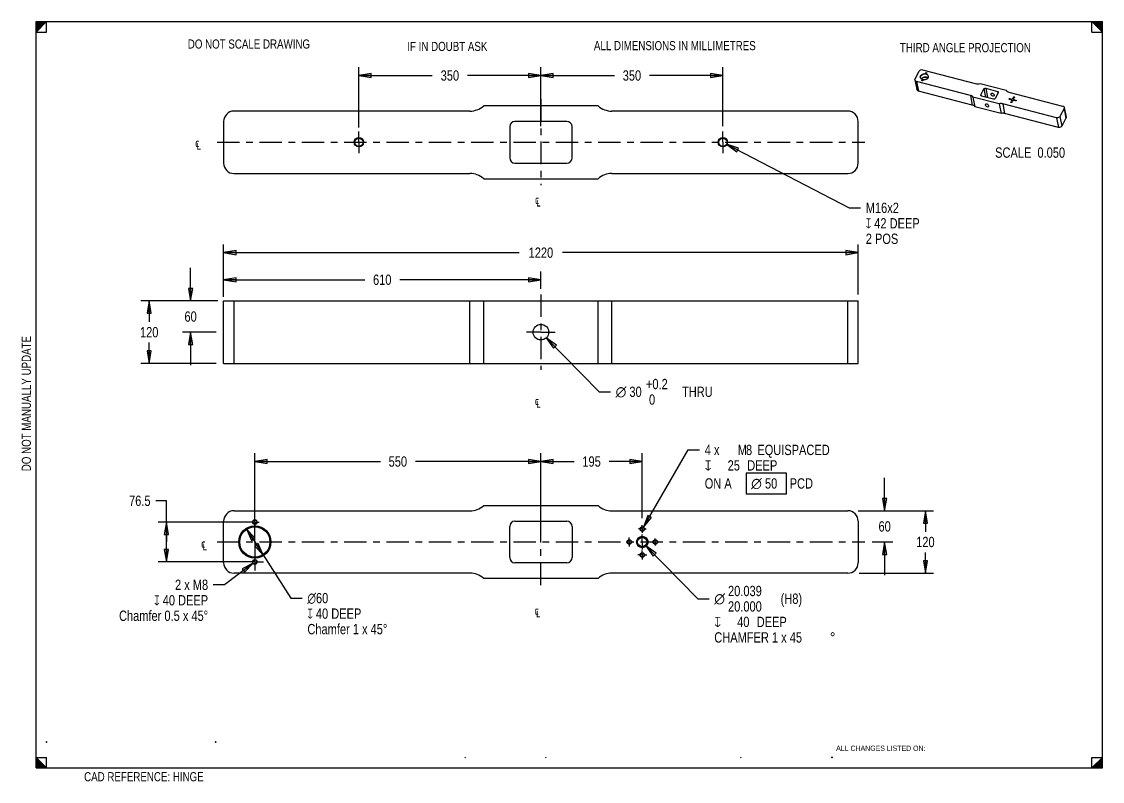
# Model space of a CAD drawing. Header units: inches. Extents: x 0.1 to 16.4, y 0.1 to 11.6.
import ezdxf

# ---------------------------------------------------------------- set-up
doc = ezdxf.new("R2010")
doc.units = ezdxf.units.IN
doc.header["$LTSCALE"] = 0.909449
doc.header["$MEASUREMENT"] = 0
doc.linetypes.add('CENTER', pattern=[0.6, 0.375, -0.075, 0.075, -0.075])
doc.layers.get('0').update_dxf_attribs({"linetype": 'CONTINUOUS'})
doc.layers.add('02___PRT_ALL_AXES', color=7, linetype='CONTINUOUS')
doc.styles.get("Standard").update_dxf_attribs({"font": 'txt', "width": 0.8})
doc.styles.add('TEXTSTYLE_1', font='gdt', dxfattribs={"width": 0.8})
doc.dimstyles.new('DIMSTYLE_1', dxfattribs={"dimtxt": 0.15625, "dimasz": 0.1875, "dimexe": 0.125, "dimexo": 0.0625, "dimgap": 0.078125, "dimtad": 0, "dimtih": 1, "dimtoh": 1, "dimlfac": 5, "dimzin": 4, "dimdsep": 46, "dimtxsty": 'STANDARD', "dimblk": 'CLOSED', "dimblk1": 'CLOSED', "dimblk2": 'CLOSED', "dimcen": 0.09, "dimadec": 0, "dimazin": 0, "dimtp": 0.01, "dimtm": 0.01, "dimtfac": 1, "dimtofl": 0, "dimtmove": 0, "dimatfit": 3, "dimldrblk": 'CLOSED', "dimfxl": 1, "dimtolj": 1, "dimtzin": 4, "dimarcsym": 0})
doc.dimstyles.new('DIMSTYLE_2', dxfattribs={"dimtxt": 0.15625, "dimasz": 0.1875, "dimexe": 0.125, "dimexo": 0.0625, "dimgap": 0.09, "dimtad": 0, "dimtih": 1, "dimtoh": 1, "dimlfac": 5, "dimzin": 4, "dimdsep": 46, "dimtxsty": 'STANDARD', "dimblk": 'CLOSED', "dimblk1": 'CLOSED', "dimblk2": 'CLOSED', "dimcen": 0.09, "dimadec": 0, "dimazin": 0, "dimtol": 1, "dimtp": 0.2, "dimtfac": 1, "dimtofl": 0, "dimtmove": 0, "dimatfit": 2, "dimldrblk": 'CLOSED', "dimfxl": 1, "dimtolj": 1, "dimtzin": 4, "dimarcsym": 0})
doc.dimstyles.new('DIMSTYLE_3', dxfattribs={"dimtxt": 0.15625, "dimasz": 0.1875, "dimexe": 0.125, "dimexo": 0.0625, "dimgap": 0.09, "dimtad": 0, "dimtih": 1, "dimtoh": 1, "dimlfac": 5, "dimzin": 4, "dimdsep": 46, "dimtxsty": 'STANDARD', "dimblk": 'CLOSED', "dimblk1": 'CLOSED', "dimblk2": 'CLOSED', "dimcen": 0.09, "dimadec": 0, "dimazin": 0, "dimtp": 0.01, "dimtm": 0.01, "dimtfac": 1, "dimtmove": 0, "dimatfit": 2, "dimldrblk": 'CLOSED', "dimfxl": 1, "dimtolj": 1, "dimtzin": 4, "dimarcsym": 0})
doc.dimstyles.new('DIMSTYLE_4', dxfattribs={"dimtxt": 0.15625, "dimasz": 0.1875, "dimexe": 0.125, "dimexo": 0.0625, "dimgap": 0.09, "dimtad": 0, "dimtih": 1, "dimtoh": 1, "dimlfac": 5, "dimzin": 4, "dimdsep": 46, "dimtxsty": 'STANDARD', "dimblk": 'CLOSED', "dimblk1": 'CLOSED', "dimblk2": 'CLOSED', "dimcen": 0.09, "dimadec": 0, "dimazin": 0, "dimlim": 1, "dimtp": 0.0195, "dimtm": 0.0195, "dimtfac": 1, "dimtofl": 0, "dimtmove": 0, "dimatfit": 2, "dimldrblk": 'CLOSED', "dimfxl": 1, "dimtolj": 1, "dimtzin": 4, "dimarcsym": 0})
doc.dimstyles.new('DIMSTYLE_5', dxfattribs={"dimtxt": 0.15625, "dimasz": 0.1875, "dimexe": 0.125, "dimexo": 0.0625, "dimgap": 0.09, "dimtad": 0, "dimtih": 1, "dimtoh": 1, "dimlfac": 5, "dimzin": 4, "dimdsep": 46, "dimtxsty": 'STANDARD', "dimblk": 'CLOSED', "dimblk1": 'CLOSED', "dimblk2": 'CLOSED', "dimcen": 0.09, "dimadec": 0, "dimazin": 0, "dimtp": 0.01, "dimtm": 0.01, "dimtfac": 1, "dimtofl": 0, "dimtmove": 0, "dimatfit": 2, "dimldrblk": 'CLOSED', "dimfxl": 1, "dimtolj": 1, "dimtzin": 4, "dimarcsym": 0})

# ---------------------------------------------------------------- blocks, each defined once
blk = doc.blocks.new('_CLOSED')
at = {"color": 0, "linetype": 'BYBLOCK'}
for p, q in [((0, 0), (-1, 0.167)), ((-1, 0.167), (-1, -0.167)), ((-1, -0.167), (0, 0)), ((-1, 0), (0, 0))]:
    blk.add_line(p, q, dxfattribs=at)
blk = doc.blocks.new('*D0')
at = {"color": 2, "linetype": 'CONTINUOUS'}
for p, q in [((3.025, 7.346), (1.862, 7.346)), ((1.987, 7.346), (1.987, 7.029)), ((1.987, 6.401), (1.987, 6.717)), ((3.002, 6.401), (1.862, 6.401))]:
    blk.add_line(p, q, dxfattribs=at)
at = {"color": 2, "linetype": 'CONTINUOUS', "xscale": 0.1875, "yscale": 0.1875, "zscale": 0.1875}
for p, rotation in [((1.987, 7.346), 90), ((1.987, 6.401), 270)]:
    blk.add_blockref('_CLOSED', p, dxfattribs=dict(at, rotation=rotation))
at = {"color": 2, "linetype": 'CONTINUOUS', "insert": (1.987, 6.951), "char_height": 0.1562, "width": 0.375, "attachment_point": 2, "line_spacing_factor": 0.9}
blk.add_mtext('120', dxfattribs=at)
blk = doc.blocks.new('*D1')
at = {"color": 2, "linetype": 'CONTINUOUS'}
for p, q in [((12.72, 4.169), (13.863, 4.169)), ((13.738, 4.169), (13.738, 3.853)), ((13.738, 3.224), (13.738, 3.54)), ((12.734, 3.224), (13.863, 3.224))]:
    blk.add_line(p, q, dxfattribs=at)
at = {"color": 2, "linetype": 'CONTINUOUS', "xscale": 0.1875, "yscale": 0.1875, "zscale": 0.1875}
for p, rotation in [((13.738, 4.169), 90), ((13.738, 3.224), 270)]:
    blk.add_blockref('_CLOSED', p, dxfattribs=dict(at, rotation=rotation))
at = {"color": 2, "linetype": 'CONTINUOUS', "insert": (13.738, 3.775), "char_height": 0.1562, "width": 0.375, "attachment_point": 2, "line_spacing_factor": 0.9}
blk.add_mtext('120', dxfattribs=at)
blk = doc.blocks.new('*D2')
at = {"color": 2, "linetype": 'CONTINUOUS'}
for p, q in [((3.114, 7.744), (3.114, 8.202)), ((12.72, 7.444), (12.72, 8.202)), ((3.114, 8.077), (7.589, 8.077)), ((12.72, 8.077), (8.245, 8.077))]:
    blk.add_line(p, q, dxfattribs=at)
at = {"color": 2, "linetype": 'CONTINUOUS', "xscale": 0.1875, "yscale": 0.1875, "zscale": 0.1875, "rotation": 180}
blk.add_blockref('_CLOSED', (3.114, 8.077), dxfattribs=at)
at = {"color": 2, "linetype": 'CONTINUOUS', "xscale": 0.1875, "yscale": 0.1875, "zscale": 0.1875}
blk.add_blockref('_CLOSED', (12.72, 8.077), dxfattribs=at)
at = {"color": 2, "linetype": 'CONTINUOUS', "insert": (7.917, 8.155), "char_height": 0.1562, "width": 0.5, "attachment_point": 2, "line_spacing_factor": 0.9}
blk.add_mtext('1220', dxfattribs=at)
blk = doc.blocks.new('*D3')
at = {"color": 2, "linetype": 'CONTINUOUS'}
for p, q in [((13.121, 4.169), (13.121, 4.669)), ((12.996, 4.169), (13.303, 4.169)), ((12.931, 3.697), (13.246, 3.697)), ((13.121, 3.697), (13.121, 3.197))]:
    blk.add_line(p, q, dxfattribs=at)
at = {"color": 2, "linetype": 'CONTINUOUS', "xscale": 0.1875, "yscale": 0.1875, "zscale": 0.1875}
for p, rotation in [((13.121, 4.169), 270), ((13.121, 3.697), 90)]:
    blk.add_blockref('_CLOSED', p, dxfattribs=dict(at, rotation=rotation))
at = {"color": 2, "linetype": 'CONTINUOUS', "insert": (13.121, 4.011), "char_height": 0.1562, "width": 0.25, "attachment_point": 2, "line_spacing_factor": 0.9}
blk.add_mtext('60', dxfattribs=at)
blk = doc.blocks.new('*D4')
at = {"color": 2, "linetype": 'CONTINUOUS'}
for p, q in [((3.114, 7.41), (3.114, 7.792)), ((7.917, 7.53), (7.917, 7.792)), ((3.114, 7.667), (5.249, 7.667)), ((7.917, 7.667), (5.781, 7.667))]:
    blk.add_line(p, q, dxfattribs=at)
at = {"color": 2, "linetype": 'CONTINUOUS', "xscale": 0.1875, "yscale": 0.1875, "zscale": 0.1875, "rotation": 180}
blk.add_blockref('_CLOSED', (3.114, 7.667), dxfattribs=at)
at = {"color": 2, "linetype": 'CONTINUOUS', "xscale": 0.1875, "yscale": 0.1875, "zscale": 0.1875}
blk.add_blockref('_CLOSED', (7.917, 7.667), dxfattribs=at)
at = {"color": 2, "linetype": 'CONTINUOUS', "insert": (5.515, 7.745), "char_height": 0.1562, "width": 0.375, "attachment_point": 2, "line_spacing_factor": 0.9}
blk.add_mtext('610', dxfattribs=at)
blk = doc.blocks.new('*D5')
at = {"color": 2, "linetype": 'CONTINUOUS'}
for p, q in [((7.999, 6.789), (8.798, 5.971)), ((8.798, 5.971), (8.97, 5.971))]:
    blk.add_line(p, q, dxfattribs=at)
at = {"color": 2, "linetype": 'CONTINUOUS', "xscale": 0.1875, "yscale": 0.1875, "zscale": 0.1875, "rotation": 134.3257008964}
blk.add_blockref('_CLOSED', (7.999, 6.789), dxfattribs=at)
at = {"color": 2, "linetype": 'CONTINUOUS', "width": 0.8}
for s, p in [('+0.2', (9.507, 6.01)), ('30', (9.257, 5.893)), (' 0', (9.507, 5.775)), (' THRU', (10.007, 5.893))]:
    blk.add_text(s, height=0.1562, dxfattribs=at).set_placement(p)
at = {"color": 2, "linetype": 'CONTINUOUS', "style": 'TEXTSTYLE_1'}
blk.add_text('n', height=0.156, dxfattribs=at).set_placement((9.048, 5.893))
blk = doc.blocks.new('*D6')
at = {"color": 2, "linetype": 'CONTINUOUS'}
for p, q in [((2.614, 7.346), (2.614, 7.846)), ((2.86, 7.346), (2.489, 7.346)), ((2.999, 6.873), (2.489, 6.873)), ((2.614, 6.873), (2.614, 6.373))]:
    blk.add_line(p, q, dxfattribs=at)
at = {"color": 2, "linetype": 'CONTINUOUS', "xscale": 0.1875, "yscale": 0.1875, "zscale": 0.1875}
for p, rotation in [((2.614, 7.346), 270), ((2.614, 6.873), 90)]:
    blk.add_blockref('_CLOSED', p, dxfattribs=dict(at, rotation=rotation))
at = {"color": 2, "linetype": 'CONTINUOUS', "insert": (2.614, 7.188), "char_height": 0.1562, "width": 0.25, "attachment_point": 2, "line_spacing_factor": 0.9}
blk.add_mtext('60', dxfattribs=at)
blk = doc.blocks.new('*D7')
at = {"color": 2, "linetype": 'CONTINUOUS'}
for p, q in [((3.586, 3.759), (3.586, 5.04)), ((3.586, 4.915), (5.486, 4.915)), ((7.917, 4.915), (6.017, 4.915)), ((7.917, 3.759), (7.917, 5.04))]:
    blk.add_line(p, q, dxfattribs=at)
at = {"color": 2, "linetype": 'CONTINUOUS', "xscale": 0.1875, "yscale": 0.1875, "zscale": 0.1875, "rotation": 180}
blk.add_blockref('_CLOSED', (3.586, 4.915), dxfattribs=at)
at = {"color": 2, "linetype": 'CONTINUOUS', "xscale": 0.1875, "yscale": 0.1875, "zscale": 0.1875}
blk.add_blockref('_CLOSED', (7.917, 4.915), dxfattribs=at)
at = {"color": 2, "linetype": 'CONTINUOUS', "insert": (5.751, 4.993), "char_height": 0.1562, "width": 0.375, "attachment_point": 2, "line_spacing_factor": 0.9}
blk.add_mtext('550', dxfattribs=at)
blk = doc.blocks.new('*D8')
at = {"color": 2, "linetype": 'CONTINUOUS'}
for p, q in [((3.458, 3.895), (3.586, 3.697)), ((3.714, 3.498), (3.586, 3.697)), ((3.586, 3.697), (4.132, 2.847)), ((4.132, 2.847), (4.304, 2.847))]:
    blk.add_line(p, q, dxfattribs=at)
at = {"color": 2, "linetype": 'CONTINUOUS', "xscale": 0.1875, "yscale": 0.1875, "zscale": 0.1875}
for p, rotation in [((3.458, 3.895), 122.7430976659), ((3.714, 3.498), 302.7430976659)]:
    blk.add_blockref('_CLOSED', p, dxfattribs=dict(at, rotation=rotation))
at = {"color": 2, "linetype": 'CONTINUOUS', "insert": (4.382, 2.925), "char_height": 0.15625, "width": 1.85417, "attachment_point": 1, "line_spacing_factor": 0.9, "style": 'TEXTSTYLE_1'}
blk.add_mtext('{\\Fgdt;n}\\Ftxt;60\\P\\Fgdt;{\\Fgdt;x}\\Ftxt; 40 DEEP\\PChamfer 1 x 45\\Fgdt;{\\Fgdt;~}', dxfattribs=at)
blk = doc.blocks.new('*D9')
at = {"color": 2, "linetype": 'CONTINUOUS'}
for p, q in [((9.507, 3.64), (10.292, 2.838)), ((10.292, 2.838), (10.464, 2.838))]:
    blk.add_line(p, q, dxfattribs=at)
at = {"color": 2, "linetype": 'CONTINUOUS', "xscale": 0.1875, "yscale": 0.1875, "zscale": 0.1875, "rotation": 134.3807014374}
blk.add_blockref('_CLOSED', (9.507, 3.64), dxfattribs=at)
at = {"color": 2, "linetype": 'CONTINUOUS', "width": 0.8}
for s, height, p in [('20.039', 0.1562, (10.75, 2.877)), ('20.000', 0.1562, (10.75, 2.643)), (' (H8)', 0.1562, (11.5, 2.76)), ('40', 0.1562, (10.888, 2.409)), (' DEEP', 0.1562, (11.138, 2.409)), ('CHAMFER 1 x 45', 0.15625, (10.542, 2.174))]:
    blk.add_text(s, height=height, dxfattribs=at).set_placement(p)
at = {"color": 2, "linetype": 'CONTINUOUS', "style": 'TEXTSTYLE_1'}
for s, p in [('n', (10.542, 2.76)), ('x', (10.542, 2.409)), ('~', (12.292, 2.174))]:
    blk.add_text(s, height=0.156, dxfattribs=at).set_placement(p)
blk = doc.blocks.new('*D10')
at = {"color": 2, "linetype": 'CONTINUOUS'}
for p, q in [((7.917, 3.759), (7.917, 5.04)), ((7.917, 4.915), (8.419, 4.915)), ((9.452, 4.915), (8.95, 4.915)), ((9.452, 4.057), (9.452, 5.04))]:
    blk.add_line(p, q, dxfattribs=at)
at = {"color": 2, "linetype": 'CONTINUOUS', "xscale": 0.1875, "yscale": 0.1875, "zscale": 0.1875, "rotation": 180}
blk.add_blockref('_CLOSED', (7.917, 4.915), dxfattribs=at)
at = {"color": 2, "linetype": 'CONTINUOUS', "xscale": 0.1875, "yscale": 0.1875, "zscale": 0.1875}
blk.add_blockref('_CLOSED', (9.452, 4.915), dxfattribs=at)
at = {"color": 2, "linetype": 'CONTINUOUS', "insert": (8.684, 4.993), "char_height": 0.1562, "width": 0.375, "attachment_point": 2, "line_spacing_factor": 0.9}
blk.add_mtext('195', dxfattribs=at)
blk = doc.blocks.new('*D11')
at = {"color": 2, "linetype": 'CONTINUOUS'}
for p, q in [((9.468, 3.921), (10.147, 5.091)), ((10.147, 5.091), (10.319, 5.091))]:
    blk.add_line(p, q, dxfattribs=at)
at = {"color": 2, "linetype": 'CONTINUOUS', "xscale": 0.1875, "yscale": 0.1875, "zscale": 0.1875, "rotation": 239.8619038194}
blk.add_blockref('_CLOSED', (9.468, 3.921), dxfattribs=at)
at = {"color": 2, "linetype": 'CONTINUOUS', "width": 0.8}
for s, height, p in [('4 x ', 0.1562, (10.397, 5.013)), ('M', 0.156, (10.897, 5.013)), ('8', 0.156, (11.022, 5.013)), (' EQUISPACED', 0.15625, (11.147, 5.013)), ('25', 0.1562, (10.744, 4.778)), (' DEEP', 0.1562, (10.994, 4.778)), ('ON A ', 0.1562, (10.397, 4.505)), ('50', 0.1562, (11.309, 4.505)), (' PCD', 0.1562, (11.637, 4.505))]:
    blk.add_text(s, height=height, dxfattribs=at).set_placement(p)
at = {"color": 2, "linetype": 'CONTINUOUS', "style": 'TEXTSTYLE_1'}
for s, p in [('x', (10.397, 4.778)), ('n', (11.1, 4.505))]:
    blk.add_text(s, height=0.156, dxfattribs=at).set_placement(p)
blk = doc.blocks.new('*D12')
at = {"color": 2, "linetype": 'CONTINUOUS'}
for p, q in [((10.729, 9.719), (12.585, 8.756)), ((12.585, 8.756), (12.757, 8.756))]:
    blk.add_line(p, q, dxfattribs=at)
at = {"color": 2, "linetype": 'CONTINUOUS', "xscale": 0.1875, "yscale": 0.1875, "zscale": 0.1875, "rotation": 152.580133583}
blk.add_blockref('_CLOSED', (10.729, 9.719), dxfattribs=at)
at = {"color": 2, "linetype": 'CONTINUOUS', "insert": (12.835, 8.834), "char_height": 0.15625, "width": 1.22135, "attachment_point": 1, "line_spacing_factor": 0.9}
blk.add_mtext('M16x2\\P\\Fgdt;{\\Fgdt;x}\\Ftxt; 42 DEEP\\P2 POS', dxfattribs=at)
blk = doc.blocks.new('*D13')
at = {"color": 2, "linetype": 'CONTINUOUS'}
for p, q in [((7.917, 9.994), (7.917, 10.883)), ((10.673, 9.994), (10.673, 10.883)), ((7.917, 10.758), (9.029, 10.758)), ((10.673, 10.758), (9.56, 10.758))]:
    blk.add_line(p, q, dxfattribs=at)
at = {"color": 2, "linetype": 'CONTINUOUS', "xscale": 0.1875, "yscale": 0.1875, "zscale": 0.1875, "rotation": 180}
blk.add_blockref('_CLOSED', (7.917, 10.758), dxfattribs=at)
at = {"color": 2, "linetype": 'CONTINUOUS', "xscale": 0.1875, "yscale": 0.1875, "zscale": 0.1875}
blk.add_blockref('_CLOSED', (10.673, 10.758), dxfattribs=at)
at = {"color": 2, "linetype": 'CONTINUOUS', "insert": (9.295, 10.837), "char_height": 0.1562, "width": 0.375, "attachment_point": 2, "line_spacing_factor": 0.9}
blk.add_mtext('350', dxfattribs=at)
blk = doc.blocks.new('*D14')
at = {"color": 2, "linetype": 'CONTINUOUS'}
for p, q in [((5.161, 9.971), (5.161, 10.883)), ((7.917, 9.994), (7.917, 10.883)), ((5.161, 10.758), (6.273, 10.758)), ((7.917, 10.758), (6.804, 10.758))]:
    blk.add_line(p, q, dxfattribs=at)
at = {"color": 2, "linetype": 'CONTINUOUS', "xscale": 0.1875, "yscale": 0.1875, "zscale": 0.1875, "rotation": 180}
blk.add_blockref('_CLOSED', (5.161, 10.758), dxfattribs=at)
at = {"color": 2, "linetype": 'CONTINUOUS', "xscale": 0.1875, "yscale": 0.1875, "zscale": 0.1875}
blk.add_blockref('_CLOSED', (7.917, 10.758), dxfattribs=at)
at = {"color": 2, "linetype": 'CONTINUOUS', "insert": (6.539, 10.837), "char_height": 0.1562, "width": 0.375, "attachment_point": 2, "line_spacing_factor": 0.9}
blk.add_mtext('350', dxfattribs=at)
blk = doc.blocks.new('*D15')
at = {"color": 2, "linetype": 'CONTINUOUS'}
for p, q in [((3.561, 3.377), (3.129, 3.049)), ((3.129, 3.049), (2.957, 3.049))]:
    blk.add_line(p, q, dxfattribs=at)
at = {"color": 2, "linetype": 'CONTINUOUS', "xscale": 0.1875, "yscale": 0.1875, "zscale": 0.1875, "rotation": 37.1835352876}
blk.add_blockref('_CLOSED', (3.561, 3.377), dxfattribs=at)
at = {"color": 2, "linetype": 'CONTINUOUS', "insert": (2.879, 3.127), "char_height": 0.15625, "width": 2.22917, "attachment_point": 3, "line_spacing_factor": 0.9}
blk.add_mtext('2 x M8\\P\\Fgdt;{\\Fgdt;x}\\Ftxt; 40 DEEP\\PChamfer 0.5 x 45\\Fgdt;{\\Fgdt;~}\\Ftxt; ', dxfattribs=at)
blk = doc.blocks.new('*D16')
at = {"color": 2, "linetype": 'CONTINUOUS'}
for p, q in [((2.247, 4.32), (2.086, 4.32)), ((2.247, 3.697), (2.247, 4.32)), ((3.523, 3.998), (2.122, 3.998)), ((2.247, 3.998), (2.247, 3.697)), ((2.247, 3.396), (2.247, 3.697)), ((3.523, 3.396), (2.122, 3.396))]:
    blk.add_line(p, q, dxfattribs=at)
at = {"color": 2, "linetype": 'CONTINUOUS', "xscale": 0.1875, "yscale": 0.1875, "zscale": 0.1875}
for p, rotation in [((2.247, 3.998), 90), ((2.247, 3.396), 270)]:
    blk.add_blockref('_CLOSED', p, dxfattribs=dict(at, rotation=rotation))
at = {"color": 2, "linetype": 'CONTINUOUS', "insert": (2.007, 4.399), "char_height": 0.1562, "width": 0.5, "attachment_point": 3, "line_spacing_factor": 0.9}
blk.add_mtext('76.5', dxfattribs=at)

msp = doc.modelspace()

# ---------------------------------------------------------------- hatches: boundary and pattern name
at = {"linetype": 'CONTINUOUS'}
h = msp.add_hatch(color=2, dxfattribs=at)
edge = h.paths.add_edge_path()
edge.add_line((0.2756, 11.5748), (0.4331, 11.5748))
edge.add_line((0.2756, 11.4173), (0.2756, 11.5748))
edge.add_line((0.2756, 11.4173), (0.4331, 11.5748))
h = msp.add_hatch(color=2, dxfattribs=at)
edge = h.paths.add_edge_path()
edge.add_line((16.4173, 11.4173), (16.4173, 11.5748))
edge.add_line((16.2598, 11.5748), (16.4173, 11.4173))
edge.add_line((16.2598, 11.5748), (16.4173, 11.5748))
h = msp.add_hatch(color=2, dxfattribs=at)
edge = h.paths.add_edge_path()
edge.add_line((0.2756, 0.2756), (0.2756, 0.4331))
edge.add_line((0.2756, 0.2756), (0.4331, 0.2756))
edge.add_line((0.4331, 0.2756), (0.2756, 0.4331))
msp.add_hatch(color=2, dxfattribs=at).paths.add_polyline_path([(16.4173, 0.2756), (16.4173, 0.4331), (16.2598, 0.2756)])

# ---------------------------------------------------------------- linework, layer by layer
at = {"color": 7, "linetype": 'CONTINUOUS'}
for p, q in [((0.2756, 11.4173), (0.4331, 11.5748)), ((0.2756, 11.4173), (0.2756, 11.5748)), ((0.2756, 11.5748), (0.4331, 11.5748)), ((0.4331, 11.4173), (0.4331, 11.5748)), ((0.4331, 11.5748), (16.2598, 11.5748)), ((16.2598, 11.5748), (16.4173, 11.5748)), ((16.2598, 11.5748), (16.4173, 11.4173)), ((16.2598, 11.4173), (16.2598, 11.5748)), ((16.4173, 11.4173), (16.4173, 11.5748)), ((0.2756, 0.4331), (0.2756, 11.4173)), ((0.2756, 11.4173), (0.4331, 11.4173)), ((16.2598, 11.4173), (16.4173, 11.4173)), ((16.4173, 0.4331), (16.4173, 11.4173)), ((13.583, 10.7083), (13.6444, 10.8264)), ((13.6956, 10.8465), (14.5105, 10.635)), ((13.5803, 10.6914), (13.6093, 10.5453)), ((13.6036, 10.6695), (13.6325, 10.5235)), ((14.4185, 10.458), (13.6036, 10.6695)), ((14.5657, 10.6374), (14.961, 10.5348)), ((14.4474, 10.3119), (13.6325, 10.5235)), ((14.5788, 10.4666), (14.6249, 10.5551)), ((14.6249, 10.5551), (14.6494, 10.4315)), ((14.6505, 10.5652), (14.6785, 10.424)), ((14.6505, 10.5652), (14.8302, 10.5185)), ((14.8405, 10.4991), (14.7945, 10.4106)), ((14.8302, 10.5185), (14.8358, 10.4901)), ((15.0009, 10.5077), (15.8158, 10.2962)), ((14.4185, 10.458), (14.4474, 10.3119)), ((14.4583, 10.4309), (14.4873, 10.2848)), ((14.8536, 10.3283), (14.4583, 10.4309)), ((14.5788, 10.4666), (14.5819, 10.4511)), ((14.7688, 10.4005), (14.5891, 10.4472)), ((14.8536, 10.3283), (14.8826, 10.1822)), ((15.7237, 10.1192), (14.9088, 10.3307)), ((14.9088, 10.3307), (14.9378, 10.1846)), ((6.8422, 10.2203), (3.271, 10.2203)), ((8.7828, 10.299), (7.0505, 10.299)), ((12.5624, 10.2203), (8.9912, 10.2203)), ((14.8826, 10.1822), (14.4873, 10.2848)), ((15.7527, 9.9731), (14.9378, 10.1846)), ((15.8364, 10.2573), (15.775, 10.1393)), ((15.8364, 10.2573), (15.8653, 10.1113)), ((15.839, 10.2743), (15.868, 10.1283)), ((3.1135, 10.0628), (3.1135, 9.4329)), ((7.4442, 9.9841), (7.4442, 9.5116)), ((8.3104, 10.0628), (7.523, 10.0628)), ((8.3891, 9.5116), (8.3891, 9.9841)), ((12.7198, 9.4329), (12.7198, 10.0628)), ((15.7237, 10.1192), (15.7527, 9.9731)), ((15.775, 10.1393), (15.8039, 9.9933)), ((15.8653, 10.1113), (15.8039, 9.9933)), ((7.523, 9.4329), (8.3104, 9.4329)), ((3.271, 9.2754), (6.8422, 9.2754)), ((7.0505, 9.1967), (8.7828, 9.1967)), ((8.9912, 9.2754), (12.5624, 9.2754)), ((3.1135, 6.4007), (3.1135, 7.3456)), ((3.1135, 7.3456), (12.7198, 7.3456)), ((3.271, 6.4007), (3.271, 7.3456)), ((6.8422, 6.4007), (6.8422, 7.3456)), ((7.0505, 6.4007), (7.0505, 7.3456)), ((8.7828, 6.4007), (8.7828, 7.3456)), ((8.9912, 6.4007), (8.9912, 7.3456)), ((12.5624, 6.4007), (12.5624, 7.3456)), ((12.7198, 6.4007), (12.7198, 7.3456)), ((3.1135, 6.4007), (12.7198, 6.4007)), ((3.271, 4.1692), (6.8422, 4.1692)), ((7.0505, 4.2479), (8.7828, 4.2479)), ((8.9912, 4.1692), (12.5624, 4.1692)), ((3.1135, 3.3818), (3.1135, 4.0117)), ((7.4442, 3.4605), (7.4442, 3.9329)), ((7.523, 4.0117), (8.3104, 4.0117)), ((8.3891, 3.9329), (8.3891, 3.4605)), ((12.7198, 4.0117), (12.7198, 3.3818)), ((8.3104, 3.3818), (7.523, 3.3818)), ((6.8422, 3.2243), (3.271, 3.2243)), ((8.7828, 3.1455), (7.0505, 3.1455)), ((12.5624, 3.2243), (8.9912, 3.2243)), ((0.4392, 0.6631), (0.4269, 0.6754)), ((0.4392, 0.6754), (0.4269, 0.6631)), ((2.9983, 0.6631), (2.986, 0.6754)), ((2.9983, 0.6754), (2.986, 0.6631)), ((0.4331, 0.2756), (0.2756, 0.4331)), ((0.2756, 0.2756), (0.2756, 0.4331)), ((0.2756, 0.4331), (0.4331, 0.4331)), ((0.4331, 0.2756), (0.4331, 0.4331)), ((6.7778, 0.4269), (6.7655, 0.4392)), ((6.7778, 0.4392), (6.7655, 0.4269)), ((7.9983, 0.4269), (7.986, 0.4392)), ((7.9983, 0.4392), (7.986, 0.4269)), ((10.951, 0.4269), (10.9387, 0.4392)), ((10.951, 0.4392), (10.9387, 0.4269)), ((12.329, 0.4269), (12.3167, 0.4392)), ((12.329, 0.4392), (12.3167, 0.4269)), ((16.4173, 0.4331), (16.2598, 0.2756)), ((16.2598, 0.4331), (16.4173, 0.4331)), ((16.2598, 0.2756), (16.2598, 0.4331)), ((16.4173, 0.2756), (16.4173, 0.4331)), ((0.2756, 0.2756), (0.4331, 0.2756)), ((0.4331, 0.2756), (16.2598, 0.2756)), ((16.2598, 0.2756), (16.4173, 0.2756))]:
    msp.add_line(p, q, dxfattribs=at)
at = {"color": 2, "linetype": 'CONTINUOUS'}
msp.add_lwpolyline([(11.0222, 4.4268), (11.6368, 4.4268), (11.6368, 4.7393), (11.0222, 4.7393), (11.0222, 4.4268)], dxfattribs=at)
at = {"color": 7, "linetype": 'CONTINUOUS'}
for centre, radius in [((5.1608, 9.7478), 0.0709), ((10.6726, 9.7478), 0.0709), ((5.1608, 9.7478), 0.063), ((10.6726, 9.7478), 0.063), ((3.586, 3.6967), 0.2441), ((3.586, 3.6967), 0.2362), ((3.586, 3.9979), 0.0354), ((3.586, 3.9979), 0.0315), ((9.4521, 3.8936), 0.0354), ((3.586, 3.6967), 0.2283), ((9.4521, 3.6967), 0.0867), ((9.4521, 3.6967), 0.0788), ((9.4521, 3.6967), 0.0709), ((9.4521, 3.8936), 0.0315), ((9.2553, 3.6967), 0.0354), ((9.2553, 3.6967), 0.0315), ((9.649, 3.6967), 0.0354), ((9.649, 3.6967), 0.0315), ((9.4521, 3.4999), 0.0354), ((9.4521, 3.4999), 0.0315), ((3.586, 3.3955), 0.0354), ((3.586, 3.3955), 0.0315)]:
    msp.add_circle(centre, radius, dxfattribs=at)
for centre, radius, start, end in [((13.7171, 10.6851), 0.0452, 152.52393, 153.23094), ((13.7178, 10.684), 0.0437, 152.52409, 153.03002), ((13.6942, 10.6832), 0.00585, 332.50635, 338.15665), ((13.7529, 10.796), 0.00585, 332.50635, 338.15665), ((13.7357, 10.7449), 0.045, 332.52254, 334.10663), ((13.735, 10.7468), 0.0475, 330.75808, 332.52018), ((13.7454, 10.7441), 0.0367, 8.6562, 9.66201), ((15.0172, 10.4038), 0.00585, 332.50635, 338.15665), ((15.043, 10.3552), 0.00585, 332.50635, 338.15665), ((15.0645, 10.3947), 0.0172, 327.55093, 332.49076), ((15.0678, 10.3922), 0.0121, 356.016, 11.14844), ((15.0813, 10.429), 0.00585, 332.50635, 338.15665), ((15.1071, 10.3805), 0.00585, 332.50635, 338.15665), ((3.271, 10.0628), 0.1575, 90, 180), ((6.8422, 10.5352), 0.315, 270, 311.40962), ((8.9912, 10.5352), 0.315, 228.59038, 270), ((12.5624, 10.0628), 0.1575, 0, 90), ((7.523, 9.9841), 0.0787, 90, 180), ((8.3104, 9.9841), 0.0787, 0, 90), ((7.523, 9.5116), 0.0787, 180, 270), ((8.3104, 9.5116), 0.0787, 270, 360), ((3.271, 9.4329), 0.1575, 180, 270), ((12.5624, 9.4329), 0.1575, 270, 360), ((6.8422, 8.9604), 0.315, 48.59038, 90), ((8.9912, 8.9604), 0.315, 90, 131.40962), ((3.271, 4.0117), 0.1575, 90, 180), ((6.8422, 4.4841), 0.315, 270, 311.40962), ((8.9912, 4.4841), 0.315, 228.59038, 270), ((12.5624, 4.0117), 0.1575, 0, 90), ((7.523, 3.9329), 0.0787, 90, 180), ((8.3104, 3.9329), 0.0787, 0, 90), ((7.523, 3.4605), 0.0787, 180, 270), ((8.3104, 3.4605), 0.0787, 270, 360), ((3.271, 3.3818), 0.1575, 180, 270), ((12.5624, 3.3818), 0.1575, 270, 360), ((6.8422, 2.9093), 0.315, 48.59038, 90), ((8.9912, 2.9093), 0.315, 90, 131.40962)]:
    msp.add_arc(centre, radius, start, end, dxfattribs=at)
for points, knots in [([(13.6444, 10.8264), (13.6487, 10.8347), (13.6654, 10.8476), (13.686, 10.8491), (13.6956, 10.8465)], [0, 0, 0, 0, 0.4832357, 1, 1, 1, 1]), ([(13.7427, 10.7979), (13.7442, 10.8007), (13.7505, 10.8043), (13.7576, 10.8016), (13.759, 10.799)], [0, 0, 0, 0, 0.5168981, 1, 1, 1, 1]), ([(13.7437, 10.7971), (13.7452, 10.7998), (13.7514, 10.8032), (13.7581, 10.7994), (13.7587, 10.7967)], [0, 0, 0, 0, 0.5298667, 1, 1, 1, 1]), ([(13.6036, 10.6695), (13.5979, 10.671), (13.5874, 10.676), (13.5813, 10.6862), (13.5803, 10.6914)], [0, 0, 0, 0, 0.5290082, 1, 1, 1, 1]), ([(13.6619, 10.7261), (13.6603, 10.7329), (13.6609, 10.7429), (13.6646, 10.7516), (13.6658, 10.7538)], [0, 0, 0, 0, 0.7383692, 1, 1, 1, 1]), ([(13.7765, 10.7236), (13.7708, 10.7135), (13.7512, 10.6966), (13.7149, 10.6886), (13.6795, 10.6971), (13.6643, 10.7162), (13.6619, 10.7261)], [0, 0, 0, 0, 0.2513447, 0.5244012, 0.7800401, 1, 1, 1, 1]), ([(13.6638, 10.7267), (13.6625, 10.733), (13.6633, 10.7422), (13.6668, 10.7501), (13.6678, 10.7521)], [0, 0, 0, 0, 0.7388167, 1, 1, 1, 1]), ([(13.7756, 10.7242), (13.7703, 10.714), (13.7512, 10.6969), (13.7153, 10.6889), (13.6803, 10.6974), (13.6657, 10.7168), (13.6638, 10.7267)], [0, 0, 0, 0, 0.2507858, 0.5245511, 0.7804209, 1, 1, 1, 1]), ([(13.6658, 10.7538), (13.6713, 10.7644), (13.6913, 10.7822), (13.7287, 10.7904), (13.765, 10.781), (13.7798, 10.7605), (13.7815, 10.7503)], [0, 0, 0, 0, 0.2512616, 0.5254124, 0.7808831, 1, 1, 1, 1]), ([(13.6678, 10.7521), (13.6731, 10.7623), (13.6922, 10.7794), (13.7281, 10.7875), (13.7631, 10.7789), (13.7777, 10.7595), (13.7796, 10.7496)], [0, 0, 0, 0, 0.2507858, 0.5245511, 0.7804209, 1, 1, 1, 1]), ([(13.677, 10.7059), (13.6855, 10.7222), (13.721, 10.7444), (13.7624, 10.7369), (13.7761, 10.7247)], [0, 0, 0, 0, 0.5009657, 1, 1, 1, 1]), ([(13.679, 10.7042), (13.6872, 10.7199), (13.7214, 10.7414), (13.7613, 10.7342), (13.7746, 10.7227)], [0, 0, 0, 0, 0.5006384, 1, 1, 1, 1]), ([(13.6887, 10.6763), (13.6868, 10.6768), (13.6831, 10.679), (13.6832, 10.6835), (13.684, 10.685)], [0, 0, 0, 0, 0.5230441, 1, 1, 1, 1]), ([(13.684, 10.685), (13.6855, 10.6879), (13.6918, 10.6914), (13.6989, 10.6888), (13.7003, 10.6862)], [0, 0, 0, 0, 0.5168981, 1, 1, 1, 1]), ([(13.6952, 10.6768), (13.693, 10.676), (13.6885, 10.6756), (13.6849, 10.679), (13.6845, 10.6808)], [0, 0, 0, 0, 0.546074, 1, 1, 1, 1]), ([(13.6851, 10.6842), (13.6865, 10.6869), (13.6927, 10.6903), (13.6994, 10.6865), (13.7, 10.6839)], [0, 0, 0, 0, 0.5298667, 1, 1, 1, 1]), ([(13.7474, 10.7892), (13.7455, 10.7897), (13.7418, 10.7919), (13.7419, 10.7963), (13.7427, 10.7979)], [0, 0, 0, 0, 0.5230441, 1, 1, 1, 1]), ([(13.7538, 10.7897), (13.7517, 10.7889), (13.7472, 10.7885), (13.7436, 10.7918), (13.7432, 10.7937)], [0, 0, 0, 0, 0.546074, 1, 1, 1, 1]), ([(13.7796, 10.7496), (13.7808, 10.7436), (13.7802, 10.7349), (13.7771, 10.7272), (13.7762, 10.7253)], [0, 0, 0, 0, 0.7395865, 1, 1, 1, 1]), ([(13.7816, 10.7496), (13.7825, 10.7434), (13.7816, 10.7346), (13.7782, 10.7269), (13.7772, 10.7249)], [0, 0, 0, 0, 0.7393658, 1, 1, 1, 1]), ([(14.5105, 10.635), (14.5149, 10.6339), (14.5332, 10.6306), (14.5524, 10.6329), (14.5657, 10.6374)], [0, 0, 0, 0, 0.2445998, 1, 1, 1, 1]), ([(13.6325, 10.5235), (13.6269, 10.5249), (13.6164, 10.53), (13.6103, 10.5402), (13.6093, 10.5453)], [0, 0, 0, 0, 0.5290082, 1, 1, 1, 1]), ([(14.6249, 10.5551), (14.627, 10.5592), (14.6354, 10.5657), (14.6457, 10.5664), (14.6505, 10.5652)], [0, 0, 0, 0, 0.4832357, 1, 1, 1, 1]), ([(14.8302, 10.5185), (14.8317, 10.5182), (14.8368, 10.5163), (14.8411, 10.5115), (14.8418, 10.5076)], [0, 0, 0, 0, 0.2780878, 1, 1, 1, 1]), ([(14.961, 10.5348), (14.9631, 10.5316), (14.9733, 10.5188), (14.9888, 10.5108), (15.0009, 10.5077)], [0, 0, 0, 0, 0.2357586, 1, 1, 1, 1]), ([(14.4583, 10.4309), (14.4563, 10.4341), (14.446, 10.4469), (14.4305, 10.4549), (14.4185, 10.458)], [0, 0, 0, 0, 0.2357586, 1, 1, 1, 1]), ([(14.4873, 10.2848), (14.4852, 10.2881), (14.475, 10.3009), (14.4595, 10.3088), (14.4474, 10.3119)], [0, 0, 0, 0, 0.2357586, 1, 1, 1, 1]), ([(14.5891, 10.4472), (14.5877, 10.4475), (14.5825, 10.4494), (14.5783, 10.4542), (14.5775, 10.4581)], [0, 0, 0, 0, 0.2780878, 1, 1, 1, 1]), ([(14.7945, 10.4106), (14.7923, 10.4065), (14.7839, 10.4), (14.7736, 10.3993), (14.7688, 10.4005)], [0, 0, 0, 0, 0.4832357, 1, 1, 1, 1]), ([(14.9088, 10.3307), (14.9044, 10.3318), (14.8861, 10.3351), (14.8669, 10.3328), (14.8536, 10.3283)], [0, 0, 0, 0, 0.2445998, 1, 1, 1, 1]), ([(15.0117, 10.3969), (15.0098, 10.3974), (15.0061, 10.3996), (15.0062, 10.4041), (15.007, 10.4057)], [0, 0, 0, 0, 0.5230441, 1, 1, 1, 1]), ([(15.007, 10.4057), (15.0085, 10.4085), (15.0148, 10.412), (15.0219, 10.4094), (15.0233, 10.4068)], [0, 0, 0, 0, 0.5168981, 1, 1, 1, 1]), ([(15.0181, 10.3975), (15.016, 10.3966), (15.0115, 10.3962), (15.0079, 10.3996), (15.0075, 10.4014)], [0, 0, 0, 0, 0.546074, 1, 1, 1, 1]), ([(15.008, 10.4048), (15.0095, 10.4075), (15.0157, 10.411), (15.0224, 10.4072), (15.023, 10.4045)], [0, 0, 0, 0, 0.5298667, 1, 1, 1, 1]), ([(15.0374, 10.3484), (15.0355, 10.3489), (15.0318, 10.3511), (15.0319, 10.3555), (15.0328, 10.3571)], [0, 0, 0, 0, 0.5230441, 1, 1, 1, 1]), ([(15.0328, 10.3571), (15.0342, 10.3599), (15.0405, 10.3635), (15.0476, 10.3608), (15.049, 10.3582)], [0, 0, 0, 0, 0.5168981, 1, 1, 1, 1]), ([(15.0439, 10.3489), (15.0418, 10.3481), (15.0372, 10.3477), (15.0336, 10.351), (15.0332, 10.3529)], [0, 0, 0, 0, 0.546074, 1, 1, 1, 1]), ([(15.0338, 10.3563), (15.0352, 10.359), (15.0414, 10.3624), (15.0482, 10.3586), (15.0487, 10.3559)], [0, 0, 0, 0, 0.5298667, 1, 1, 1, 1]), ([(15.0416, 10.3818), (15.0399, 10.3838), (15.0377, 10.3891), (15.039, 10.3946), (15.0402, 10.397)], [0, 0, 0, 0, 0.4938619, 1, 1, 1, 1]), ([(15.0402, 10.397), (15.0424, 10.4011), (15.0504, 10.4078), (15.0648, 10.4101), (15.0784, 10.405), (15.0819, 10.3959), (15.0814, 10.392)], [0, 0, 0, 0, 0.2558809, 0.533268, 0.7836851, 1, 1, 1, 1]), ([(15.0745, 10.3812), (15.0694, 10.3765), (15.0578, 10.3734), (15.0452, 10.3784), (15.0415, 10.384), (15.0409, 10.3868)], [0, 0, 0, 0, 0.5297766, 0.780271, 1, 1, 1, 1]), ([(15.0762, 10.382), (15.0716, 10.3775), (15.0588, 10.3724), (15.0453, 10.3771), (15.0416, 10.3818)], [0, 0, 0, 0, 0.5207107, 1, 1, 1, 1]), ([(15.0423, 10.3953), (15.0458, 10.4022), (15.0591, 10.4082), (15.074, 10.4042), (15.0789, 10.3978), (15.0796, 10.3945)], [0, 0, 0, 0, 0.5155081, 0.7762519, 1, 1, 1, 1]), ([(15.0758, 10.4221), (15.0739, 10.4226), (15.0702, 10.4249), (15.0703, 10.4293), (15.0711, 10.4309)], [0, 0, 0, 0, 0.5230441, 1, 1, 1, 1]), ([(15.0711, 10.4309), (15.0726, 10.4337), (15.0789, 10.4373), (15.086, 10.4346), (15.0874, 10.432)], [0, 0, 0, 0, 0.5168981, 1, 1, 1, 1]), ([(15.0822, 10.4227), (15.0801, 10.4219), (15.0756, 10.4214), (15.072, 10.4248), (15.0716, 10.4266)], [0, 0, 0, 0, 0.546074, 1, 1, 1, 1]), ([(15.0721, 10.43), (15.0736, 10.4328), (15.0798, 10.4362), (15.0865, 10.4324), (15.087, 10.4297)], [0, 0, 0, 0, 0.5298667, 1, 1, 1, 1]), ([(15.1015, 10.3736), (15.0996, 10.3741), (15.0959, 10.3763), (15.096, 10.3808), (15.0969, 10.3823)], [0, 0, 0, 0, 0.5230441, 1, 1, 1, 1]), ([(15.0969, 10.3823), (15.0983, 10.3851), (15.1046, 10.3887), (15.1117, 10.3861), (15.1131, 10.3834)], [0, 0, 0, 0, 0.5168981, 1, 1, 1, 1]), ([(15.108, 10.3741), (15.1059, 10.3733), (15.1013, 10.3729), (15.0977, 10.3763), (15.0973, 10.3781)], [0, 0, 0, 0, 0.546074, 1, 1, 1, 1]), ([(15.0979, 10.3815), (15.0993, 10.3842), (15.1055, 10.3876), (15.1123, 10.3838), (15.1128, 10.3812)], [0, 0, 0, 0, 0.5298667, 1, 1, 1, 1]), ([(14.9378, 10.1846), (14.9334, 10.1858), (14.9151, 10.189), (14.8959, 10.1867), (14.8826, 10.1822)], [0, 0, 0, 0, 0.2445998, 1, 1, 1, 1]), ([(15.8158, 10.2962), (15.8214, 10.2947), (15.8319, 10.2897), (15.838, 10.2795), (15.839, 10.2743)], [0, 0, 0, 0, 0.5290082, 1, 1, 1, 1]), ([(15.775, 10.1393), (15.7707, 10.131), (15.7539, 10.1181), (15.7334, 10.1166), (15.7237, 10.1192)], [0, 0, 0, 0, 0.4832357, 1, 1, 1, 1]), ([(15.8039, 9.9933), (15.7996, 9.985), (15.7829, 9.972), (15.7623, 9.9706), (15.7527, 9.9731)], [0, 0, 0, 0, 0.4832357, 1, 1, 1, 1])]:
    msp.add_open_spline(points, degree=3, knots=knots, dxfattribs=at)
for points in [[(13.759, 10.799), (13.7594, 10.7982), (13.7596, 10.7973), (13.7596, 10.7964)], [(13.5803, 10.6914), (13.5792, 10.697), (13.5803, 10.7033), (13.583, 10.7083)], [(13.6845, 10.6808), (13.6843, 10.6819), (13.6845, 10.6832), (13.6851, 10.6842)], [(13.6954, 10.6768), (13.6933, 10.6759), (13.6908, 10.6757), (13.6887, 10.6763)], [(13.6994, 10.6805), (13.6986, 10.6788), (13.6969, 10.6775), (13.6952, 10.6768)], [(13.6983, 10.6785), (13.6974, 10.6777), (13.6964, 10.6772), (13.6954, 10.6768)], [(13.7002, 10.6808), (13.6997, 10.6799), (13.6991, 10.6791), (13.6983, 10.6785)], [(13.7, 10.6839), (13.7002, 10.6829), (13.7, 10.6819), (13.6997, 10.681)], [(13.7009, 10.6835), (13.7009, 10.6826), (13.7006, 10.6817), (13.7002, 10.6808)], [(13.7003, 10.6862), (13.7007, 10.6854), (13.7009, 10.6844), (13.7009, 10.6835)], [(13.7432, 10.7937), (13.743, 10.7948), (13.7432, 10.796), (13.7437, 10.7971)], [(13.7541, 10.7896), (13.752, 10.7888), (13.7495, 10.7886), (13.7474, 10.7892)], [(13.7581, 10.7933), (13.7573, 10.7917), (13.7556, 10.7904), (13.7538, 10.7897)], [(13.757, 10.7913), (13.7561, 10.7906), (13.7551, 10.79), (13.7541, 10.7896)], [(13.7589, 10.7937), (13.7584, 10.7928), (13.7577, 10.792), (13.757, 10.7913)], [(13.7587, 10.7967), (13.7588, 10.7958), (13.7587, 10.7947), (13.7584, 10.7939)], [(13.7596, 10.7964), (13.7596, 10.7955), (13.7593, 10.7945), (13.7589, 10.7937)], [(14.8418, 10.5076), (14.8424, 10.5048), (14.8418, 10.5017), (14.8405, 10.4991)], [(14.5775, 10.4581), (14.5769, 10.4609), (14.5775, 10.464), (14.5788, 10.4666)], [(15.0075, 10.4014), (15.0073, 10.4025), (15.0075, 10.4038), (15.008, 10.4048)], [(15.0184, 10.3974), (15.0163, 10.3966), (15.0138, 10.3964), (15.0117, 10.3969)], [(15.0224, 10.4011), (15.0216, 10.3994), (15.0199, 10.3981), (15.0181, 10.3975)], [(15.0213, 10.3991), (15.0204, 10.3984), (15.0194, 10.3978), (15.0184, 10.3974)], [(15.0232, 10.4015), (15.0227, 10.4006), (15.022, 10.3997), (15.0213, 10.3991)], [(15.023, 10.4045), (15.0231, 10.4035), (15.023, 10.4025), (15.0227, 10.4016)], [(15.0239, 10.4042), (15.0239, 10.4032), (15.0236, 10.4023), (15.0232, 10.4015)], [(15.0233, 10.4068), (15.0237, 10.406), (15.0239, 10.4051), (15.0239, 10.4042)], [(15.0332, 10.3529), (15.033, 10.354), (15.0333, 10.3553), (15.0338, 10.3563)], [(15.0441, 10.3488), (15.042, 10.348), (15.0396, 10.3478), (15.0374, 10.3484)], [(15.0409, 10.3868), (15.0404, 10.3897), (15.041, 10.3928), (15.0423, 10.3953)], [(15.0482, 10.3525), (15.0473, 10.3509), (15.0456, 10.3496), (15.0439, 10.3489)], [(15.047, 10.3505), (15.0461, 10.3498), (15.0452, 10.3492), (15.0441, 10.3488)], [(15.0489, 10.3529), (15.0485, 10.352), (15.0478, 10.3512), (15.047, 10.3505)], [(15.0487, 10.3559), (15.0489, 10.355), (15.0488, 10.354), (15.0484, 10.3531)], [(15.0496, 10.3556), (15.0496, 10.3547), (15.0494, 10.3537), (15.0489, 10.3529)], [(15.049, 10.3582), (15.0494, 10.3574), (15.0496, 10.3565), (15.0496, 10.3556)], [(15.0716, 10.4266), (15.0714, 10.4278), (15.0716, 10.429), (15.0721, 10.43)], [(15.0783, 10.386), (15.0773, 10.3842), (15.076, 10.3826), (15.0745, 10.3812)], [(15.0825, 10.4226), (15.0804, 10.4218), (15.0779, 10.4216), (15.0758, 10.4221)], [(15.0791, 10.3855), (15.0783, 10.3842), (15.0773, 10.383), (15.0762, 10.382)], [(15.0798, 10.3913), (15.0797, 10.3895), (15.0791, 10.3877), (15.0783, 10.386)], [(15.0814, 10.392), (15.0812, 10.3902), (15.0807, 10.3884), (15.0798, 10.3868)], [(15.0865, 10.4263), (15.0856, 10.4246), (15.084, 10.4234), (15.0822, 10.4227)], [(15.0854, 10.4243), (15.0845, 10.4236), (15.0835, 10.423), (15.0825, 10.4226)], [(15.0873, 10.4267), (15.0868, 10.4258), (15.0861, 10.425), (15.0854, 10.4243)], [(15.087, 10.4297), (15.0872, 10.4288), (15.0871, 10.4277), (15.0868, 10.4268)], [(15.088, 10.4294), (15.088, 10.4285), (15.0877, 10.4275), (15.0873, 10.4267)], [(15.0874, 10.432), (15.0878, 10.4312), (15.088, 10.4303), (15.088, 10.4294)], [(15.0973, 10.3781), (15.0971, 10.3792), (15.0973, 10.3805), (15.0979, 10.3815)], [(15.1082, 10.3741), (15.1061, 10.3732), (15.1037, 10.373), (15.1015, 10.3736)], [(15.1123, 10.3778), (15.1114, 10.3761), (15.1097, 10.3748), (15.108, 10.3741)], [(15.1111, 10.3758), (15.1102, 10.375), (15.1093, 10.3745), (15.1082, 10.3741)], [(15.113, 10.3781), (15.1126, 10.3772), (15.1119, 10.3764), (15.1111, 10.3758)], [(15.1128, 10.3812), (15.113, 10.3802), (15.1128, 10.3792), (15.1125, 10.3783)], [(15.1137, 10.3808), (15.1137, 10.3799), (15.1135, 10.379), (15.113, 10.3781)], [(15.1131, 10.3834), (15.1135, 10.3827), (15.1137, 10.3817), (15.1137, 10.3808)], [(15.839, 10.2743), (15.8401, 10.2687), (15.839, 10.2624), (15.8364, 10.2573)], [(15.868, 10.1283), (15.8691, 10.1227), (15.868, 10.1164), (15.8653, 10.1113)]]:
    msp.add_open_spline(points, degree=3, dxfattribs=at)
at = {"layer": '02___PRT_ALL_AXES', "color": 7, "linetype": 'CENTER'}
for p, q in [((7.9167, 10.399), (7.9167, 9.0967)), ((5.1608, 9.7478), (5.1608, 9.9108)), ((10.6726, 9.7478), (10.6726, 9.9108)), ((3.0135, 9.7478), (12.8198, 9.7478)), ((5.1608, 9.7478), (5.1608, 9.5849)), ((10.6726, 9.7478), (10.6726, 9.5849)), ((7.9167, 7.4456), (7.9167, 6.3007)), ((7.9167, 6.8732), (7.6986, 6.8732)), ((7.9167, 6.8732), (8.1348, 6.8732)), ((7.9167, 3.0455), (7.9167, 4.3479)), ((3.586, 3.9979), (3.519, 3.9979)), ((3.586, 3.9979), (3.586, 4.0648)), ((3.586, 3.9979), (3.586, 3.931)), ((3.586, 3.9979), (3.6529, 3.9979)), ((3.586, 3.6967), (3.586, 3.931)), ((9.4521, 3.8936), (9.4521, 3.9533)), ((9.2553, 3.6967), (9.2553, 3.7639)), ((9.4521, 3.8936), (9.3923, 3.8936)), ((9.4521, 3.8936), (9.5119, 3.8936)), ((9.4521, 3.8936), (9.4521, 3.8338)), ((9.4521, 3.6967), (9.4521, 3.8116)), ((3.0135, 3.6967), (12.8198, 3.6967)), ((3.586, 3.6967), (3.586, 3.4256)), ((9.2553, 3.6967), (9.2553, 3.6295)), ((9.4521, 3.6967), (9.4521, 3.5818)), ((9.649, 3.6967), (9.649, 3.7494)), ((9.649, 3.6967), (9.649, 3.6441)), ((9.4521, 3.4999), (9.3857, 3.4999)), ((9.4521, 3.4999), (9.4521, 3.5663)), ((9.4521, 3.4999), (9.5186, 3.4999)), ((9.4521, 3.4999), (9.4521, 3.4334)), ((3.586, 3.3955), (3.4545, 3.3955)), ((3.586, 3.3955), (3.586, 3.4256)), ((3.586, 3.3955), (3.586, 3.264)), ((3.586, 3.3955), (3.7175, 3.3955))]:
    msp.add_line(p, q, dxfattribs=at)
at = {"layer": '02___PRT_ALL_AXES', "color": 7, "linetype": 'CONTINUOUS'}
msp.add_circle((7.9167, 6.8732), 0.1181, dxfattribs=at)
for points in [[(14.7286, 10.4825), (14.7276, 10.4805), (14.7274, 10.478), (14.7279, 10.4758)], [(14.6442, 10.3202), (14.6432, 10.3182), (14.6431, 10.3157), (14.6435, 10.3136)], [(14.781, 10.4552), (14.7821, 10.4572), (14.7822, 10.4597), (14.7818, 10.4618)], [(14.6966, 10.2929), (14.6977, 10.2949), (14.6978, 10.2974), (14.6974, 10.2996)]]:
    msp.add_open_spline(points, degree=3, dxfattribs=at)
for points in [[(14.7279, 10.4758), (14.7289, 10.4707), (14.737, 10.4608), (14.7533, 10.4501), (14.7767, 10.4469), (14.781, 10.4552)], [(14.7818, 10.4618), (14.7808, 10.4669), (14.7727, 10.4769), (14.7564, 10.4875), (14.733, 10.4908), (14.7286, 10.4825)], [(14.6435, 10.3136), (14.6445, 10.3085), (14.6526, 10.2985), (14.6689, 10.2879), (14.6923, 10.2846), (14.6966, 10.2929)], [(14.6974, 10.2996), (14.6964, 10.3046), (14.6883, 10.3146), (14.672, 10.3253), (14.6486, 10.3285), (14.6442, 10.3202)]]:
    msp.add_open_spline(points, degree=3, knots=[0, 0, 0, 0, 0.2450857, 0.5552099, 1, 1, 1, 1], dxfattribs=at)

# ---------------------------------------------------------------- texts
at = {"color": 2, "linetype": 'CONTINUOUS', "line_spacing_factor": 0.9}
for s, insert, char_height, width, attachment_point in [('DO NOT SCALE DRAWING', (3.4964, 11.3047), 0.137795, 2.204724, 2), ('IF IN DOUBT ASK', (6.5004, 11.2686), 0.137795, 1.653543, 2), ('ALL DIMENSIONS IN MILLIMETRES', (9.9447, 11.2803), 0.137795, 3.19685, 2), ('THIRD ANGLE PROJECTION', (14.3434, 11.2496), 0.137795, 2.425197, 2), ('SCALE  0.050', (15.8526, 9.6701), 0.15625, 1.5, 3), ('ALL CHANGES LISTED ON:', (12.3873, 0.6137), 0.07874, 1.385827, 1), ('CAD REFERENCE: HINGE', (1.9065, 0.2123), 0.137795, 2.204724, 2)]:
    msp.add_mtext(s, dxfattribs=dict(at, insert=insert, char_height=char_height, width=width, attachment_point=attachment_point))
at = {"color": 2, "linetype": 'CONTINUOUS', "char_height": 0.15625, "width": 0.247396, "attachment_point": 1, "line_spacing_factor": 0.9, "style": 'TEXTSTYLE_1'}
for insert in [(2.6821, 9.8095), (7.8254, 8.9472), (7.825, 5.9017), (2.7729, 3.742), (7.821, 2.7265)]:
    msp.add_mtext('{\\Fgdt;q}', dxfattribs=dict(at, insert=insert))
at = {"color": 2, "linetype": 'CONTINUOUS', "insert": (0.0573, 5.7918), "char_height": 0.137795, "width": 2.425197, "attachment_point": 2, "rotation": 90, "line_spacing_factor": 0.9}
msp.add_mtext('DO NOT MANUALLY UPDATE', dxfattribs=at)

# ---------------------------------------------------------------- dimensions: what is measured, and where the dimension line sits
at = {"color": 2, "linetype": 'CONTINUOUS'}
for base, p1, p2, angle, picture, middle in [((5.1608, 10.7584), (7.9167, 9.9316), (5.1608, 9.9086), 180, '*D14', (6.5387, 10.7584)), ((2.6135, 6.8732), (2.923, 7.3456), (3.0617, 6.8732), 270, '*D6', (2.6135, 7.1094)), ((3.1135, 7.6667), (7.9167, 7.4678), (3.1135, 7.3473), 180, '*D4', (5.5151, 7.6667)), ((1.9873, 7.3456), (3.0641, 6.4007), (3.0874, 7.3456), 90, '*D0', (2.003, 6.8732)), ((3.586, 4.9151), (7.9167, 3.6967), (3.586, 3.6967), 180, '*D7', (5.7513, 4.9151)), ((13.1206, 4.1692), (12.8683, 3.6967), (13.3654, 4.1692), 90, '*D3', (13.1206, 3.9329)), ((2.247, 3.3955), (3.586, 3.9979), (3.586, 3.3955), 270, '*D16', (1.7613, 4.3205)), ((13.7378, 3.2243), (12.6576, 4.1692), (12.6711, 3.2243), 270, '*D1', (13.7534, 3.6967))]:
    dim = msp.add_linear_dim(base=base, p1=p1, p2=p2, angle=angle, dimstyle='DIMSTYLE_1', dxfattribs=at)
    dim.commit()
    dim.dimension.update_dxf_attribs({"geometry": picture, "text_midpoint": middle, "dimtype": 160})
for base, p1, p2, picture, middle in [((10.6726, 10.7584), (7.9167, 9.9316), (10.6726, 9.9316), '*D13', (9.2946, 10.7584)), ((12.7198, 8.0767), (3.1135, 7.6817), (12.7198, 7.382), '*D2', (7.9323, 8.0767)), ((9.4521, 4.9151), (7.9167, 3.6967), (9.4521, 3.9941), '*D10', (8.7039, 4.9151))]:
    dim = msp.add_linear_dim(base=base, p1=p1, p2=p2, dimstyle='DIMSTYLE_1', dxfattribs=at)
    dim.commit()
    dim.dimension.update_dxf_attribs({"geometry": picture, "text_midpoint": middle, "dimtype": 160})
for p1, p2, text, dimstyle, picture, middle in [((10.7285, 9.7188), (10.6167, 9.7769), 'M<>x2\\P{\\Fgdt;x} 42 DEEP\\P2 POS', 'DIMSTYLE_5', '*D12', (13.4459, 8.5212)), ((7.9992, 6.7887), (7.8342, 6.9577), '%%c<> THRU', 'DIMSTYLE_2', '*D5', (9.8399, 5.9707)), ((9.4679, 3.9208), (9.4363, 3.8663), '4 x M<> EQUISPACED\\P{\\Fgdt;x} 25 DEEP\\PON A n50 PCD', 'DIMSTYLE_5', '*D11', (11.4597, 4.8369)), ((3.7137, 3.498), (3.4582, 3.8954), '%%c<>\\P{\\Fgdt;x} 40 DEEP\\PChamfer 1 x 45%%d', 'DIMSTYLE_3', '*D8', (5.3092, 2.613)), ((9.5072, 3.6404), (9.397, 3.753), '%%c<> (H8)\\P{\\Fgdt;x} 40 DEEP\\PCHAMFER 1 x 45%%d', 'DIMSTYLE_4', '*D9', (11.4691, 2.604)), ((3.56088, 3.3765), (3.61107, 3.41457), '2 x M<>\\P{\\Fgdt;x} 40 DEEP\\PChamfer 0.5 x 45%%d ', 'DIMSTYLE_5', '*D15', (1.76398, 2.81417))]:
    dim = msp.add_diameter_dim_2p(p1=p1, p2=p2, text=text, dimstyle=dimstyle, override={"dimpost": '<>'}, dxfattribs=at)
    dim.commit()
    dim.dimension.update_dxf_attribs({"geometry": picture, "text_midpoint": middle, "dimtype": 163})

doc.saveas('drawing.dxf')
